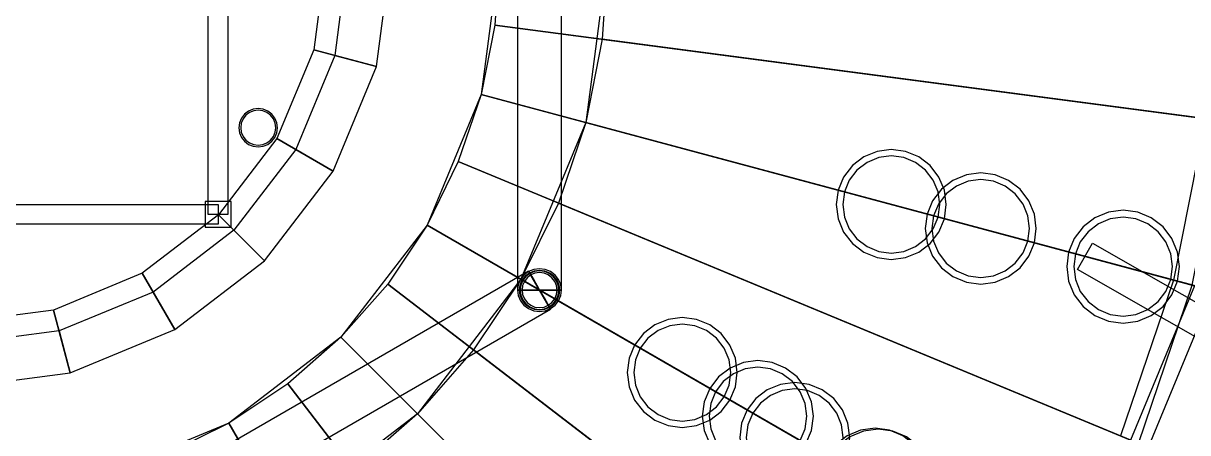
# Model space of a CAD drawing. Header units: millimetres. Extents: x -52000 to 54854, y -52000 to 53750.
# Drawn here: x 601 to 11356, y -4417 to -635 of the extents above; entities that cross this region are included whole.
import ezdxf

# ---------------------------------------------------------------- set-up
doc = ezdxf.new("R2010")
doc.units = ezdxf.units.MM
for name, color, linetype, lineweight in [('D-STR-CORE', 7, 'Continuous', 25), ('D-STR-DECK', 7, 'Continuous', 25), ('D-STR-STRC', 7, 'Continuous', 25)]:
    doc.layers.add(name, color=color, linetype=linetype, lineweight=lineweight)

msp = doc.modelspace()

# ---------------------------------------------------------------- linework, layer by layer
at = {"layer": 'D-STR-CORE'}
for points in [[(2310, -2400), (2310, 2400), (2490, 2400), (2490, -2400)], [(2310, -2400), (2310, 2400), (2490, 2400), (2490, -2400)], [(2310, -2400), (2310, 2400), (2490, 2400), (2490, -2400)], [(2310, -2400), (2310, 2400), (2490, 2400), (2490, -2400)], [(3284.1, -880), (3863.7, -1035.3), (4000, 0), (3400, 0)], [(3477.3, -931.7), (3863.7, -1035.3), (4000, 0), (3600, 0)], [(2944.5, -1700), (3464.1, -2000), (3863.7, -1035.3), (3284.1, -880)], [(3117.7, -1800), (3464.1, -2000), (3863.7, -1035.3), (3477.3, -931.7)], [(2404.2, -2404.2), (2828.4, -2828.4), (3464.1, -2000), (2944.5, -1700)], [(2545.6, -2545.6), (2828.4, -2828.4), (3464.1, -2000), (3117.7, -1800)], [(-2400, -2310), (2400, -2310), (2400, -2490), (-2400, -2490)], [(-2400, -2310), (2400, -2310), (2400, -2490), (-2400, -2490)], [(-2400, -2310), (2400, -2310), (2400, -2490), (-2400, -2490)], [(-2400, -2310), (2400, -2310), (2400, -2490), (-2400, -2490)], [(2280, -2520), (2520, -2520), (2520, -2280), (2280, -2280)], [(1700, -2944.5), (2000, -3464.1), (2828.4, -2828.4), (2404.2, -2404.2)], [(1800, -3117.7), (2000, -3464.1), (2828.4, -2828.4), (2545.6, -2545.6)], [(880, -3284.1), (1035.3, -3863.7), (2000, -3464.1), (1700, -2944.5)], [(931.7, -3477.3), (1035.3, -3863.7), (2000, -3464.1), (1800, -3117.7)], [(0, -3400), (0, -4000), (1035.3, -3863.7), (880, -3284.1)], [(0, -3600), (0, -4000), (1035.3, -3863.7), (931.7, -3477.3)]]:
    msp.add_lwpolyline(points, close=True, dxfattribs=at)
at = {"layer": 'D-STR-DECK'}
for points in [[(4829.6, -1294.1), (11591.1, -3105.8), (12000, 0), (5000, 0)], [(4957.2, -652.6), (15466.5, -2036.2), (15600, 0), (5000, 0)], [(4957.2, -652.6), (17052.9, -2245.1), (17200, 0), (5000, 0)], [(4957.2, -652.6), (18639.2, -2453.9), (18800, 0), (5000, 0)], [(5795.6, -1552.9), (15454.8, -4141.1), (16000, 0), (6000, 0)], [(5948.7, -783.2), (19885.1, -2617.9), (20056.7, 0), (6000, 0)], [(5948.7, -783.2), (21592, -2842.6), (21778.4, 0), (6000, 0)], [(5948.7, -783.2), (23299, -3067.4), (23500, 0), (6000, 0)], [(5948.7, -783.2), (28652.8, -3772.2), (28900, 0), (6000, 0)], [(4829.6, -1294.1), (15068.4, -4037.6), (15466.5, -2036.2), (4957.2, -652.6)], [(4829.6, -1294.1), (16613.9, -4451.7), (17052.9, -2245.1), (4957.2, -652.6)], [(4829.6, -1294.1), (18159.4, -4865.8), (18639.2, -2453.9), (4957.2, -652.6)], [(5795.6, -1552.9), (19373.3, -5191.1), (19885.1, -2617.9), (5948.7, -783.2)], [(5795.6, -1552.9), (21036.3, -5636.7), (21592, -2842.6), (5948.7, -783.2)], [(5795.6, -1552.9), (22699.3, -6082.2), (23299, -3067.4), (5948.7, -783.2)], [(5795.6, -1552.9), (27915.3, -7479.9), (28652.8, -3772.2), (5948.7, -783.2)], [(4330.1, -2500), (10392.3, -6000), (11591.1, -3105.8), (4829.6, -1294.1)], [(4619.4, -1913.4), (14412.5, -5969.9), (15068.4, -4037.6), (4829.6, -1294.1)], [(4619.4, -1913.4), (15890.7, -6582.2), (16613.9, -4451.7), (4829.6, -1294.1)], [(4619.4, -1913.4), (17368.9, -7194.4), (18159.4, -4865.8), (4829.6, -1294.1)], [(5196.2, -3000), (13856.4, -8000), (15454.8, -4141.1), (5795.6, -1552.9)], [(5543.3, -2296.1), (18530, -7675.4), (19373.3, -5191.1), (5795.6, -1552.9)], [(5543.3, -2296.1), (20120.6, -8334.2), (21036.3, -5636.7), (5795.6, -1552.9)], [(5543.3, -2296.1), (21711.2, -8993.1), (22699.3, -6082.2), (5795.6, -1552.9)], [(5543.3, -2296.1), (26700.1, -11059.6), (27915.3, -7479.9), (5795.6, -1552.9)], [(11224.1, -3007.5), (11397.9, -3054.1), (11699, -1540.2), (11520.6, -1516.7)], [(4330.1, -2500), (13510, -7800), (14412.5, -5969.9), (4619.4, -1913.4)], [(4330.1, -2500), (14895.6, -8600), (15890.7, -6582.2), (4619.4, -1913.4)], [(4330.1, -2500), (16281.3, -9400), (17368.9, -7194.4), (4619.4, -1913.4)], [(5196.2, -3000), (17369.6, -10028.4), (18530, -7675.4), (5543.3, -2296.1)], [(5196.2, -3000), (18860.6, -10889.2), (20120.6, -8334.2), (5543.3, -2296.1)], [(5196.2, -3000), (20351.6, -11750), (21711.2, -8993.1), (5543.3, -2296.1)], [(5196.2, -3000), (25028.1, -14450), (26700.1, -11059.6), (5543.3, -2296.1)], [(3535.5, -3535.5), (8485.3, -8485.3), (10392.3, -6000), (4330.1, -2500)], [(3966.8, -3043.8), (12376.3, -9496.7), (13510, -7800), (4330.1, -2500)], [(3966.8, -3043.8), (13645.7, -10470.7), (14895.6, -8600), (4330.1, -2500)], [(3966.8, -3043.8), (14915, -11444.7), (16281.3, -9400), (4330.1, -2500)], [(10475.8, -2666.8), (17012.5, -6399.2), (16873.6, -6642.3), (10337, -2910)], [(4242.6, -4242.6), (11313.7, -11313.7), (13856.4, -8000), (5196.2, -3000)], [(4760.1, -3652.6), (15912.1, -12209.8), (17369.6, -10028.4), (5196.2, -3000)], [(4760.1, -3652.6), (17277.9, -13257.8), (18860.6, -10889.2), (5196.2, -3000)], [(4760.1, -3652.6), (18643.8, -14305.9), (20351.6, -11750), (5196.2, -3000)], [(4760.1, -3652.6), (22927.9, -17593.2), (25028.1, -14450), (5196.2, -3000)], [(10735.5, -4446.8), (10901.8, -4515.7), (11397.9, -3054.1), (11224.1, -3007.5)], [(3535.5, -3535.5), (11030.9, -11030.9), (12376.3, -9496.7), (3966.8, -3043.8)], [(3535.5, -3535.5), (12162.2, -12162.2), (13645.7, -10470.7), (3966.8, -3043.8)], [(3535.5, -3535.5), (13293.6, -13293.6), (14915, -11444.7), (3966.8, -3043.8)], [(10236.4, -5910), (10392.3, -6000), (11591.1, -3105.8), (11417.2, -3059.2)], [(2500, -4330.1), (6000, -10392.3), (8485.3, -8485.3), (3535.5, -3535.5)], [(3043.8, -3966.8), (9496.7, -12376.3), (11030.9, -11030.9), (3535.5, -3535.5)], [(3043.8, -3966.8), (10470.7, -13645.7), (12162.2, -12162.2), (3535.5, -3535.5)], [(3043.8, -3966.8), (11444.7, -14915), (13293.6, -13293.6), (3535.5, -3535.5)], [(4242.6, -4242.6), (14182.2, -14182.2), (15912.1, -12209.8), (4760.1, -3652.6)], [(4242.6, -4242.6), (15399.6, -15399.6), (17277.9, -13257.8), (4760.1, -3652.6)], [(4242.6, -4242.6), (16617, -16617), (18643.8, -14305.9), (4760.1, -3652.6)], [(4242.6, -4242.6), (20435.4, -20435.4), (22927.9, -17593.2), (4760.1, -3652.6)], [(2500, -4330.1), (7800, -13510), (9496.7, -12376.3), (3043.8, -3966.8)], [(2500, -4330.1), (8600, -14895.6), (10470.7, -13645.7), (3043.8, -3966.8)], [(2500, -4330.1), (9400, -16281.3), (11444.7, -14915), (3043.8, -3966.8)], [(3000, -5196.2), (8000, -13856.4), (11313.7, -11313.7), (4242.6, -4242.6)], [(3652.6, -4760.1), (12209.8, -15912.1), (14182.2, -14182.2), (4242.6, -4242.6)], [(3652.6, -4760.1), (13257.8, -17277.9), (15399.6, -15399.6), (4242.6, -4242.6)], [(3652.6, -4760.1), (14305.9, -18643.8), (16617, -16617), (4242.6, -4242.6)], [(3652.6, -4760.1), (17593.2, -22927.9), (20435.4, -20435.4), (4242.6, -4242.6)], [(1294.1, -4829.6), (3105.8, -11591.1), (6000, -10392.3), (2500, -4330.1)], [(1913.4, -4619.4), (5969.9, -14412.5), (7800, -13510), (2500, -4330.1)], [(1913.4, -4619.4), (6582.2, -15890.7), (8600, -14895.6), (2500, -4330.1)], [(1913.4, -4619.4), (7194.4, -17368.9), (9400, -16281.3), (2500, -4330.1)]]:
    msp.add_lwpolyline(points, close=True, dxfattribs=at)
at = {"layer": 'D-STR-STRC'}
for points in [[(5166.2, -3100), (5572.6, -3100), (5572.6, 3100), (5166.2, 3100)], [(5166.2, -3100), (5572.6, -3100), (5572.6, 3100), (5166.2, 3100)], [(2949.1, -1600), (2943, -1554), (2925.3, -1511.1), (2897, -1474.3), (2860.2, -1446), (2817.3, -1428.3), (2771.3, -1422.2), (2725.3, -1428.3), (2682.4, -1446), (2645.6, -1474.3), (2617.3, -1511.1), (2599.5, -1554), (2593.5, -1600), (2599.5, -1646), (2617.3, -1688.9), (2645.6, -1725.7), (2682.4, -1754), (2725.3, -1771.7), (2771.3, -1777.8), (2817.3, -1771.7), (2860.2, -1754), (2897, -1725.7), (2925.3, -1688.9), (2943, -1646)], [(2933.1, -1600), (2927.6, -1558.1), (2911.4, -1519.1), (2885.7, -1485.6), (2852.2, -1459.9), (2813.2, -1443.7), (2771.3, -1438.2), (2729.4, -1443.7), (2690.4, -1459.9), (2656.9, -1485.6), (2631.2, -1519.1), (2615, -1558.1), (2609.5, -1600), (2615, -1641.9), (2631.2, -1680.9), (2656.9, -1714.4), (2690.4, -1740.1), (2729.4, -1756.3), (2771.3, -1761.8), (2813.2, -1756.3), (2852.2, -1740.1), (2885.7, -1714.4), (2911.4, -1680.9), (2927.6, -1641.9)], [(9126.2, -2309.2), (9108.9, -2177.8), (9058.1, -2055.2), (8977.4, -1950), (8872.2, -1869.3), (8749.7, -1818.6), (8618.2, -1801.2), (8486.7, -1818.6), (8364.2, -1869.3), (8259, -1950), (8178.3, -2055.2), (8127.5, -2177.8), (8110.2, -2309.2), (8127.5, -2440.7), (8178.3, -2563.2), (8259, -2668.5), (8364.2, -2749.2), (8486.7, -2799.9), (8618.2, -2817.2), (8749.7, -2799.9), (8872.2, -2749.2), (8977.4, -2668.5), (9058.1, -2563.2), (9108.9, -2440.7)], [(9066.2, -2309.2), (9050.9, -2193.3), (9006.2, -2085.2), (8935, -1992.5), (8842.2, -1921.3), (8734.2, -1876.5), (8618.2, -1861.2), (8502.3, -1876.5), (8394.2, -1921.3), (8301.4, -1992.5), (8230.2, -2085.2), (8185.5, -2193.3), (8170.2, -2309.2), (8185.5, -2425.2), (8230.2, -2533.2), (8301.4, -2626), (8394.2, -2697.2), (8502.3, -2742), (8618.2, -2757.2), (8734.2, -2742), (8842.2, -2697.2), (8935, -2626), (9006.2, -2533.2), (9050.9, -2425.2)], [(9957.7, -2530.7), (9940.2, -2397.9), (9888.9, -2274.1), (9807.4, -2167.9), (9701.1, -2086.3), (9577.4, -2035.1), (9444.6, -2017.6), (9311.8, -2035.1), (9188.1, -2086.3), (9081.8, -2167.9), (9000.3, -2274.1), (8949, -2397.9), (8931.5, -2530.7), (8949, -2663.5), (9000.3, -2787.2), (9081.8, -2893.5), (9188.1, -2975), (9311.8, -3026.3), (9444.6, -3043.8), (9577.4, -3026.3), (9701.1, -2975), (9807.4, -2893.5), (9888.9, -2787.2), (9940.2, -2663.5)], [(9957.7, -2530.7), (9940.2, -2397.9), (9888.9, -2274.1), (9807.4, -2167.9), (9701.1, -2086.3), (9577.4, -2035.1), (9444.6, -2017.6), (9311.8, -2035.1), (9188.1, -2086.3), (9081.8, -2167.9), (9000.3, -2274.1), (8949, -2397.9), (8931.5, -2530.7), (8949, -2663.5), (9000.3, -2787.2), (9081.8, -2893.5), (9188.1, -2975), (9311.8, -3026.3), (9444.6, -3043.8), (9577.4, -3026.3), (9701.1, -2975), (9807.4, -2893.5), (9888.9, -2787.2), (9940.2, -2663.5)], [(9895.9, -2530.7), (9880.5, -2413.9), (9835.5, -2305), (9763.7, -2211.6), (9670.3, -2139.8), (9561.4, -2094.7), (9444.6, -2079.4), (9327.8, -2094.7), (9219, -2139.8), (9125.5, -2211.6), (9053.8, -2305), (9008.7, -2413.9), (8993.3, -2530.7), (9008.7, -2647.5), (9053.8, -2756.3), (9125.5, -2849.8), (9219, -2921.5), (9327.8, -2966.6), (9444.6, -2982), (9561.4, -2966.6), (9670.3, -2921.5), (9763.7, -2849.8), (9835.5, -2756.3), (9880.5, -2647.5)], [(9895.9, -2530.7), (9880.5, -2413.9), (9835.5, -2305), (9763.7, -2211.6), (9670.3, -2139.8), (9561.4, -2094.7), (9444.6, -2079.4), (9327.8, -2094.7), (9219, -2139.8), (9125.5, -2211.6), (9053.8, -2305), (9008.7, -2413.9), (8993.3, -2530.7), (9008.7, -2647.5), (9053.8, -2756.3), (9125.5, -2849.8), (9219, -2921.5), (9327.8, -2966.6), (9444.6, -2982), (9561.4, -2966.6), (9670.3, -2921.5), (9763.7, -2849.8), (9835.5, -2756.3), (9880.5, -2647.5)], [(11280.5, -2883), (11262.7, -2748.1), (11210.7, -2622.4), (11127.9, -2514.4), (11019.9, -2431.6), (10894.2, -2379.6), (10759.3, -2361.8), (10624.5, -2379.6), (10498.8, -2431.6), (10390.8, -2514.4), (10308, -2622.4), (10255.9, -2748.1), (10238.2, -2883), (10255.9, -3017.8), (10308, -3143.5), (10390.8, -3251.5), (10498.8, -3334.3), (10624.5, -3386.4), (10759.3, -3404.1), (10894.2, -3386.4), (11019.9, -3334.3), (11127.9, -3251.5), (11210.7, -3143.5), (11262.7, -3017.8)], [(11280.5, -2883), (11262.7, -2748.1), (11210.7, -2622.4), (11127.9, -2514.4), (11019.9, -2431.6), (10894.2, -2379.6), (10759.3, -2361.8), (10624.5, -2379.6), (10498.8, -2431.6), (10390.8, -2514.4), (10308, -2622.4), (10255.9, -2748.1), (10238.2, -2883), (10255.9, -3017.8), (10308, -3143.5), (10390.8, -3251.5), (10498.8, -3334.3), (10624.5, -3386.4), (10759.3, -3404.1), (10894.2, -3386.4), (11019.9, -3334.3), (11127.9, -3251.5), (11210.7, -3143.5), (11262.7, -3017.8)], [(11215.9, -2883), (11200.3, -2764.8), (11154.7, -2654.7), (11082.2, -2560.1), (10987.6, -2487.6), (10877.5, -2441.9), (10759.3, -2426.4), (10641.2, -2441.9), (10531.1, -2487.6), (10436.5, -2560.1), (10363.9, -2654.7), (10318.3, -2764.8), (10302.8, -2883), (10318.3, -3001.1), (10363.9, -3111.2), (10436.5, -3205.8), (10531.1, -3278.4), (10641.2, -3324), (10759.3, -3339.5), (10877.5, -3324), (10987.6, -3278.4), (11082.2, -3205.8), (11154.7, -3111.2), (11200.3, -3001.1)], [(11215.9, -2883), (11200.3, -2764.8), (11154.7, -2654.7), (11082.2, -2560.1), (10987.6, -2487.6), (10877.5, -2441.9), (10759.3, -2426.4), (10641.2, -2441.9), (10531.1, -2487.6), (10436.5, -2560.1), (10363.9, -2654.7), (10318.3, -2764.8), (10302.8, -2883), (10318.3, -3001.1), (10363.9, -3111.2), (10436.5, -3205.8), (10531.1, -3278.4), (10641.2, -3324), (10759.3, -3339.5), (10877.5, -3324), (10987.6, -3278.4), (11082.2, -3205.8), (11154.7, -3111.2), (11200.3, -3001.1)], [(5369.4, -2902.8), (5316.8, -2909.5), (5267.8, -2929.2), (5225.7, -2960.5), (5193.4, -3001.4), (5173.1, -3049), (5166.2, -3100), (5173.1, -3151), (5193.4, -3198.6), (5225.7, -3239.5), (5267.8, -3270.8), (5316.8, -3290.5), (5369.4, -3297.2), (5421.9, -3290.5), (5471, -3270.8), (5513, -3239.5), (5545.3, -3198.6), (5565.6, -3151), (5572.6, -3100), (5565.6, -3049), (5545.3, -3001.4), (5513, -2960.5), (5471, -2929.2), (5421.9, -2909.5)], [(5369.4, -2902.8), (5316.8, -2909.5), (5267.8, -2929.2), (5225.7, -2960.5), (5193.4, -3001.4), (5173.1, -3049), (5166.2, -3100), (5173.1, -3151), (5193.4, -3198.6), (5225.7, -3239.5), (5267.8, -3270.8), (5316.8, -3290.5), (5369.4, -3297.2), (5421.9, -3290.5), (5471, -3270.8), (5513, -3239.5), (5545.3, -3198.6), (5565.6, -3151), (5572.6, -3100), (5565.6, -3049), (5545.3, -3001.4), (5513, -2960.5), (5471, -2929.2), (5421.9, -2909.5)], [(-101.6, -6024), (101.6, -6376), (5471, -3276), (5267.8, -2924)], [(-101.6, -6024), (101.6, -6376), (5471, -3276), (5267.8, -2924)], [(5369.4, -2918.3), (5320.9, -2924.5), (5275.8, -2942.6), (5237, -2971.5), (5207.2, -3009.2), (5188.5, -3053), (5182.2, -3100), (5188.5, -3147), (5207.2, -3190.8), (5237, -3228.5), (5275.8, -3257.4), (5320.9, -3275.5), (5369.4, -3281.7), (5417.8, -3275.5), (5463, -3257.4), (5501.7, -3228.5), (5531.5, -3190.8), (5550.2, -3147), (5556.6, -3100), (5550.2, -3053), (5531.5, -3009.2), (5501.7, -2971.5), (5463, -2942.6), (5417.8, -2924.5)], [(5369.4, -2918.3), (5320.9, -2924.5), (5275.8, -2942.6), (5237, -2971.5), (5207.2, -3009.2), (5188.5, -3053), (5182.2, -3100), (5188.5, -3147), (5207.2, -3190.8), (5237, -3228.5), (5275.8, -3257.4), (5320.9, -3275.5), (5369.4, -3281.7), (5417.8, -3275.5), (5463, -3257.4), (5501.7, -3228.5), (5531.5, -3190.8), (5550.2, -3147), (5556.6, -3100), (5550.2, -3053), (5531.5, -3009.2), (5501.7, -2971.5), (5463, -2942.6), (5417.8, -2924.5)], [(5547.2, -3100), (5541.1, -3054), (5523.3, -3011.1), (5495.1, -2974.3), (5458.3, -2946), (5415.4, -2928.3), (5369.4, -2922.2), (5323.3, -2928.3), (5280.5, -2946), (5243.6, -2974.3), (5215.4, -3011.1), (5197.6, -3054), (5191.6, -3100), (5197.6, -3146), (5215.4, -3188.9), (5243.6, -3225.7), (5280.5, -3254), (5323.3, -3271.7), (5369.4, -3277.8), (5415.4, -3271.7), (5458.3, -3254), (5495.1, -3225.7), (5523.3, -3188.9), (5541.1, -3146)], [(5531.2, -3100), (5525.6, -3058.1), (5509.5, -3019.1), (5483.8, -2985.6), (5450.3, -2959.9), (5411.2, -2943.7), (5369.4, -2938.2), (5327.5, -2943.7), (5288.5, -2959.9), (5254.9, -2985.6), (5229.2, -3019.1), (5213.1, -3058.1), (5207.6, -3100), (5213.1, -3141.9), (5229.2, -3180.9), (5254.9, -3214.4), (5288.5, -3240.1), (5327.5, -3256.3), (5369.4, -3261.8), (5411.2, -3256.3), (5450.3, -3240.1), (5483.8, -3214.4), (5509.5, -3180.9), (5525.6, -3141.9)], [(5471, -3276), (5467.5, -3270), (5457.3, -3252.4), (5441.2, -3224.4), (5420.2, -3188), (5395.7, -3145.5), (5369.4, -3100), (5343.1, -3054.5), (5318.6, -3012), (5297.5, -2975.6), (5281.4, -2947.6), (5271.2, -2930), (5267.8, -2924), (5271.2, -2930), (5281.4, -2947.6), (5297.5, -2975.6), (5318.6, -3012), (5343.1, -3054.5), (5369.4, -3100), (5395.7, -3145.5), (5420.2, -3188), (5441.2, -3224.4), (5457.3, -3252.4), (5467.5, -3270)], [(5471, -3276), (5467.5, -3270), (5457.3, -3252.4), (5441.2, -3224.4), (5420.2, -3188), (5395.7, -3145.5), (5369.4, -3100), (5343.1, -3054.5), (5318.6, -3012), (5297.5, -2975.6), (5281.4, -2947.6), (5271.2, -2930), (5267.8, -2924), (5271.2, -2930), (5281.4, -2947.6), (5297.5, -2975.6), (5318.6, -3012), (5343.1, -3054.5), (5369.4, -3100), (5395.7, -3145.5), (5420.2, -3188), (5441.2, -3224.4), (5457.3, -3252.4), (5467.5, -3270)], [(5463, -3262.1), (5459.8, -3256.6), (5450.4, -3240.4), (5435.5, -3214.6), (5416.2, -3181.1), (5393.6, -3142), (5369.4, -3100), (5345.1, -3058), (5322.6, -3018.9), (5303.2, -2985.4), (5288.3, -2959.6), (5278.9, -2943.4), (5275.8, -2937.9), (5278.9, -2943.4), (5288.3, -2959.6), (5303.2, -2985.4), (5322.6, -3018.9), (5345.1, -3058), (5369.4, -3100), (5393.6, -3142), (5416.2, -3181.1), (5435.5, -3214.6), (5450.4, -3240.4), (5459.8, -3256.6)], [(5463, -3262.1), (5459.8, -3256.6), (5450.4, -3240.4), (5435.5, -3214.6), (5416.2, -3181.1), (5393.6, -3142), (5369.4, -3100), (5345.1, -3058), (5322.6, -3018.9), (5303.2, -2985.4), (5288.3, -2959.6), (5278.9, -2943.4), (5275.8, -2937.9), (5278.9, -2943.4), (5288.3, -2959.6), (5303.2, -2985.4), (5322.6, -3018.9), (5345.1, -3058), (5369.4, -3100), (5393.6, -3142), (5416.2, -3181.1), (5435.5, -3214.6), (5450.4, -3240.4), (5459.8, -3256.6)], [(5572.6, -3100), (5565.6, -3100), (5545.3, -3100), (5513, -3100), (5471, -3100), (5421.9, -3100), (5369.4, -3100), (5316.8, -3100), (5267.8, -3100), (5225.7, -3100), (5193.4, -3100), (5173.1, -3100), (5166.2, -3100), (5173.1, -3100), (5193.4, -3100), (5225.7, -3100), (5267.8, -3100), (5316.8, -3100), (5369.4, -3100), (5421.9, -3100), (5471, -3100), (5513, -3100), (5545.3, -3100), (5565.6, -3100)], [(5572.6, -3100), (5565.6, -3100), (5545.3, -3100), (5513, -3100), (5471, -3100), (5421.9, -3100), (5369.4, -3100), (5316.8, -3100), (5267.8, -3100), (5225.7, -3100), (5193.4, -3100), (5173.1, -3100), (5166.2, -3100), (5173.1, -3100), (5193.4, -3100), (5225.7, -3100), (5267.8, -3100), (5316.8, -3100), (5369.4, -3100), (5421.9, -3100), (5471, -3100), (5513, -3100), (5545.3, -3100), (5565.6, -3100)], [(5556.6, -3100), (5550.2, -3100), (5531.5, -3100), (5501.7, -3100), (5463, -3100), (5417.8, -3100), (5369.4, -3100), (5320.9, -3100), (5275.8, -3100), (5237, -3100), (5207.2, -3100), (5188.5, -3100), (5182.2, -3100), (5188.5, -3100), (5207.2, -3100), (5237, -3100), (5275.8, -3100), (5320.9, -3100), (5369.4, -3100), (5417.8, -3100), (5463, -3100), (5501.7, -3100), (5531.5, -3100), (5550.2, -3100)], [(5556.6, -3100), (5550.2, -3100), (5531.5, -3100), (5501.7, -3100), (5463, -3100), (5417.8, -3100), (5369.4, -3100), (5320.9, -3100), (5275.8, -3100), (5237, -3100), (5207.2, -3100), (5188.5, -3100), (5182.2, -3100), (5188.5, -3100), (5207.2, -3100), (5237, -3100), (5275.8, -3100), (5320.9, -3100), (5369.4, -3100), (5417.8, -3100), (5463, -3100), (5501.7, -3100), (5531.5, -3100), (5550.2, -3100)], [(7195.6, -3861.1), (7178.3, -3729.6), (7127.6, -3607.1), (7046.9, -3501.9), (6941.6, -3421.2), (6819.1, -3370.4), (6687.6, -3353.1), (6556.2, -3370.4), (6433.6, -3421.2), (6328.4, -3501.9), (6247.7, -3607.1), (6197, -3729.6), (6179.6, -3861.1), (6197, -3992.6), (6247.7, -4115.1), (6328.4, -4220.3), (6433.6, -4301.1), (6556.2, -4351.8), (6687.6, -4369.1), (6819.1, -4351.8), (6941.6, -4301.1), (7046.9, -4220.3), (7127.6, -4115.1), (7178.3, -3992.6)], [(7135.6, -3861.1), (7120.4, -3745.2), (7075.6, -3637.1), (7004.4, -3544.3), (6911.6, -3473.1), (6803.6, -3428.4), (6687.6, -3413.1), (6571.7, -3428.4), (6463.6, -3473.1), (6370.9, -3544.3), (6299.7, -3637.1), (6254.9, -3745.2), (6239.6, -3861.1), (6254.9, -3977.1), (6299.7, -4085.1), (6370.9, -4177.9), (6463.6, -4249.1), (6571.7, -4293.8), (6687.6, -4309.1), (6803.6, -4293.8), (6911.6, -4249.1), (7004.4, -4177.9), (7075.6, -4085.1), (7120.4, -3977.1)], [(7899, -4264.3), (7881.5, -4131.5), (7830.3, -4007.7), (7748.8, -3901.5), (7642.5, -3819.9), (7518.7, -3768.7), (7386, -3751.2), (7253.2, -3768.7), (7129.4, -3819.9), (7023.2, -3901.5), (6941.6, -4007.7), (6890.4, -4131.5), (6872.9, -4264.3), (6890.4, -4397.1), (6941.6, -4520.8), (7023.2, -4627.1), (7129.4, -4708.6), (7253.2, -4759.9), (7386, -4777.4), (7518.7, -4759.9), (7642.5, -4708.6), (7748.8, -4627.1), (7830.3, -4520.8), (7881.5, -4397.1)], [(7899, -4264.3), (7881.5, -4131.5), (7830.3, -4007.7), (7748.8, -3901.5), (7642.5, -3819.9), (7518.7, -3768.7), (7386, -3751.2), (7253.2, -3768.7), (7129.4, -3819.9), (7023.2, -3901.5), (6941.6, -4007.7), (6890.4, -4131.5), (6872.9, -4264.3), (6890.4, -4397.1), (6941.6, -4520.8), (7023.2, -4627.1), (7129.4, -4708.6), (7253.2, -4759.9), (7386, -4777.4), (7518.7, -4759.9), (7642.5, -4708.6), (7748.8, -4627.1), (7830.3, -4520.8), (7881.5, -4397.1)], [(7837.3, -4264.3), (7821.9, -4147.5), (7776.8, -4038.6), (7705.1, -3945.2), (7611.6, -3873.4), (7502.8, -3828.4), (7386, -3813), (7269.1, -3828.4), (7160.3, -3873.4), (7066.8, -3945.2), (6995.1, -4038.6), (6950, -4147.5), (6934.6, -4264.3), (6950, -4381.1), (6995.1, -4489.9), (7066.8, -4583.4), (7160.3, -4655.1), (7269.1, -4700.2), (7386, -4715.6), (7502.8, -4700.2), (7611.6, -4655.1), (7705.1, -4583.4), (7776.8, -4489.9), (7821.9, -4381.1)], [(7837.3, -4264.3), (7821.9, -4147.5), (7776.8, -4038.6), (7705.1, -3945.2), (7611.6, -3873.4), (7502.8, -3828.4), (7386, -3813), (7269.1, -3828.4), (7160.3, -3873.4), (7066.8, -3945.2), (6995.1, -4038.6), (6950, -4147.5), (6934.6, -4264.3), (6950, -4381.1), (6995.1, -4489.9), (7066.8, -4583.4), (7160.3, -4655.1), (7269.1, -4700.2), (7386, -4715.6), (7502.8, -4700.2), (7611.6, -4655.1), (7705.1, -4583.4), (7776.8, -4489.9), (7821.9, -4381.1)], [(8234.9, -4461.1), (8217.6, -4329.6), (8166.8, -4207.1), (8086.1, -4101.9), (7980.9, -4021.2), (7858.4, -3970.4), (7726.9, -3953.1), (7595.4, -3970.4), (7472.9, -4021.2), (7367.7, -4101.9), (7286.9, -4207.1), (7236.2, -4329.6), (7218.9, -4461.1), (7236.2, -4592.6), (7286.9, -4715.1), (7367.7, -4820.3), (7472.9, -4901.1), (7595.4, -4951.8), (7726.9, -4969.1), (7858.4, -4951.8), (7980.9, -4901.1), (8086.1, -4820.3), (8166.8, -4715.1), (8217.6, -4592.6)], [(8174.9, -4461.1), (8159.6, -4345.2), (8114.9, -4237.1), (8043.7, -4144.3), (7950.9, -4073.1), (7842.8, -4028.4), (7726.9, -4013.1), (7610.9, -4028.4), (7502.9, -4073.1), (7410.1, -4144.3), (7338.9, -4237.1), (7294.1, -4345.2), (7278.9, -4461.1), (7294.1, -4577.1), (7338.9, -4685.1), (7410.1, -4777.9), (7502.9, -4849.1), (7610.9, -4893.8), (7726.9, -4909.1), (7842.8, -4893.8), (7950.9, -4849.1), (8043.7, -4777.9), (8114.9, -4685.1), (8159.6, -4577.1)], [(8980.9, -4888.9), (8963.4, -4756.1), (8912.1, -4632.4), (8830.6, -4526.1), (8724.3, -4444.6), (8600.6, -4393.3), (8467.8, -4375.8), (8335, -4393.3), (8211.3, -4444.6), (8105, -4526.1), (8023.5, -4632.4), (7972.2, -4756.1), (7954.7, -4888.9), (7972.2, -5021.7), (8023.5, -5145.4), (8105, -5251.7), (8211.3, -5333.2), (8335, -5384.5), (8467.8, -5402), (8600.6, -5384.5), (8724.3, -5333.2), (8830.6, -5251.7), (8912.1, -5145.4), (8963.4, -5021.7)], [(8980.9, -4888.9), (8963.4, -4756.1), (8912.1, -4632.4), (8830.6, -4526.1), (8724.3, -4444.6), (8600.6, -4393.3), (8467.8, -4375.8), (8335, -4393.3), (8211.3, -4444.6), (8105, -4526.1), (8023.5, -4632.4), (7972.2, -4756.1), (7954.7, -4888.9), (7972.2, -5021.7), (8023.5, -5145.4), (8105, -5251.7), (8211.3, -5333.2), (8335, -5384.5), (8467.8, -5402), (8600.6, -5384.5), (8724.3, -5333.2), (8830.6, -5251.7), (8912.1, -5145.4), (8963.4, -5021.7)], [(9018.1, -4905.7), (9000.3, -4770.8), (8948.2, -4645.1), (8865.4, -4537.2), (8757.5, -4454.4), (8631.8, -4402.3), (8496.9, -4384.5), (8362, -4402.3), (8236.3, -4454.4), (8128.4, -4537.2), (8045.6, -4645.1), (7993.5, -4770.8), (7975.7, -4905.7), (7993.5, -5040.6), (8045.6, -5166.3), (8128.4, -5274.2), (8236.3, -5357), (8362, -5409.1), (8496.9, -5426.8), (8631.8, -5409.1), (8757.5, -5357), (8865.4, -5274.2), (8948.2, -5166.3), (9000.3, -5040.6)], [(9018.1, -4905.7), (9000.3, -4770.8), (8948.2, -4645.1), (8865.4, -4537.2), (8757.5, -4454.4), (8631.8, -4402.3), (8496.9, -4384.5), (8362, -4402.3), (8236.3, -4454.4), (8128.4, -4537.2), (8045.6, -4645.1), (7993.5, -4770.8), (7975.7, -4905.7), (7993.5, -5040.6), (8045.6, -5166.3), (8128.4, -5274.2), (8236.3, -5357), (8362, -5409.1), (8496.9, -5426.8), (8631.8, -5409.1), (8757.5, -5357), (8865.4, -5274.2), (8948.2, -5166.3), (9000.3, -5040.6)]]:
    msp.add_lwpolyline(points, close=True, dxfattribs=at)
msp.add_lwpolyline([(5166.2, 3100), (5166.2, -3100), (5173.1, -3151), (5193.4, -3198.6), (5225.7, -3239.5), (5267.8, -3270.8), (5316.8, -3290.5), (5369.4, -3297.2), (5421.9, -3290.5), (5471, -3270.8), (5513, -3239.5), (5545.3, -3198.6), (5565.6, -3151), (5572.6, -3100), (5572.6, 3100)], dxfattribs=at)
msp.add_lwpolyline([(5166.2, 3100), (5166.2, -3100), (5173.1, -3151), (5193.4, -3198.6), (5225.7, -3239.5), (5267.8, -3270.8), (5316.8, -3290.5), (5369.4, -3297.2), (5421.9, -3290.5), (5471, -3270.8), (5513, -3239.5), (5545.3, -3198.6), (5565.6, -3151), (5572.6, -3100), (5572.6, 3100)], dxfattribs=at)

doc.saveas('drawing.dxf')
